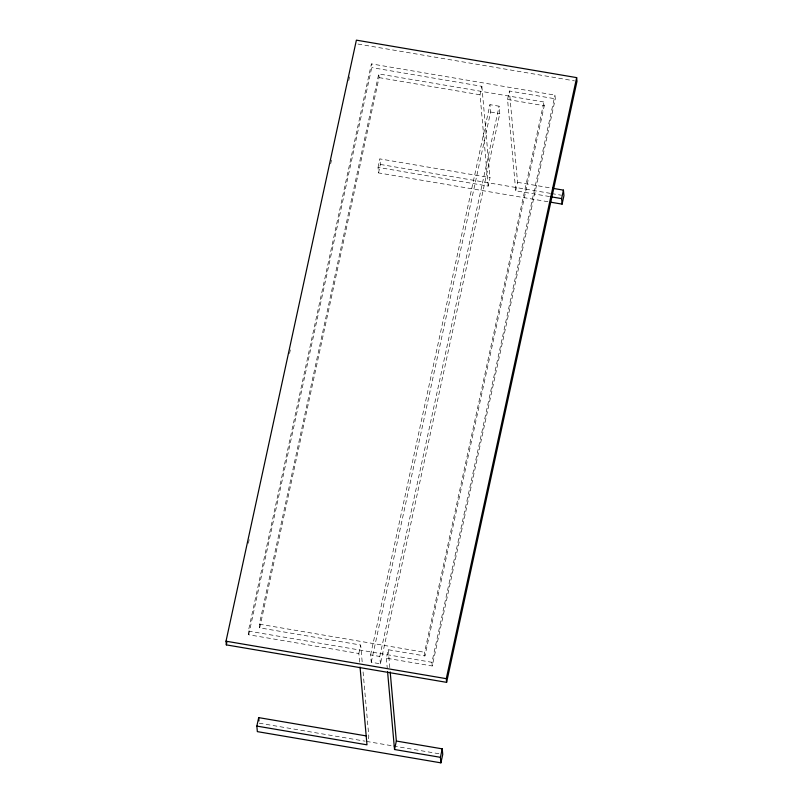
<?xml version="1.0" encoding="UTF-8"?>
<svg xmlns="http://www.w3.org/2000/svg" width="803" height="803" viewBox="0 0 803 803"><rect width="100%" height="100%" fill="white"/><g stroke="black" fill="none" stroke-linecap="round" stroke-linejoin="round"><path stroke-width="0.6" stroke-dasharray="4.01 3.01" d="M248.378 543.28L249.181 539.606M289.542 353.541L290.335 349.867M330.695 163.802L331.488 160.128M348.753 80.561L349.546 76.887M359.603 662.144L358.831 653.501L248.699 634.761L248.368 631.078L371.398 63.889L554.963 95.115L555.285 98.809L432.255 665.988L386.373 658.189L388.2 649.717L424.917 655.961L544.273 105.715L543.942 102.021L378.745 73.916L259.379 624.172L259.71 627.856L360.667 645.03L362.213 662.314M248.699 634.761L371.729 67.582L371.398 63.889M259.71 627.856L379.066 77.61L378.745 73.916M378.042 167.375L379.879 158.904L490.011 177.644L488.184 186.105L378.042 167.375L378.534 172.906L548.549 201.824M378.534 172.906L380.371 164.444L379.879 158.904M358.831 653.501L360.667 645.03M488.184 186.105L480.033 94.784L481.86 86.322L371.729 67.582M370.595 654.897L489.95 104.651L499.125 106.207L499.787 113.584L380.431 663.84L371.247 662.274L370.595 654.897L379.769 656.463L380.431 663.84M371.247 662.274L490.603 112.029L489.95 104.651M379.769 656.463L499.125 106.207M368.296 738.78L368.818 736.361L362.876 669.722M549.523 196.544L515.717 190.793L507.566 99.472L509.403 91L555.285 98.809M515.717 190.793L517.554 182.331L509.403 91M424.917 655.961L424.586 652.277L543.942 102.021M432.255 665.988L431.934 662.304L554.963 95.115M357.947 44.045L574.526 80.892M379.066 77.61L480.033 94.784M507.566 99.472L544.273 105.715M490.603 112.029L499.787 113.584M517.554 182.331L551.36 188.083M380.371 164.444L550.386 193.362M551.611 193.573L561.468 195.249M259.379 624.172L424.586 652.277M248.368 631.078L431.934 662.304M259.178 723.162L365.124 741.179M366.359 741.39L392.225 745.796M393.46 745.997L439.04 753.756M481.86 86.322L490.011 177.644M388.2 649.717L389.967 669.461M386.373 658.189L387.247 668.056"/><path stroke-width="1.2" d="M226.014 641.195L356.391 40.15L576.654 77.62L576.986 81.314L446.609 682.349L226.346 644.879L226.014 641.195L446.287 678.665L446.609 682.349M226.346 644.879L226.868 642.43M390.188 671.93L396.351 741.039L442.242 748.848L442.744 754.388L440.907 762.85L257.341 731.623L256.85 726.093L258.686 717.621L366.379 735.939M440.907 762.85L440.405 757.319L394.524 749.51L396.351 741.039M446.287 678.665L576.654 77.62M440.405 757.319L442.242 748.848M551.009 202.246L562.1 204.133L561.608 198.602L563.435 190.13L552.574 188.283M562.1 204.133L563.937 195.671L563.435 190.13M550.738 196.755L561.608 198.602M256.85 726.093L366.981 744.823L360.045 667.072M387.578 671.76L394.524 749.51M258.686 717.621L258.978 720.943"/></g></svg>
